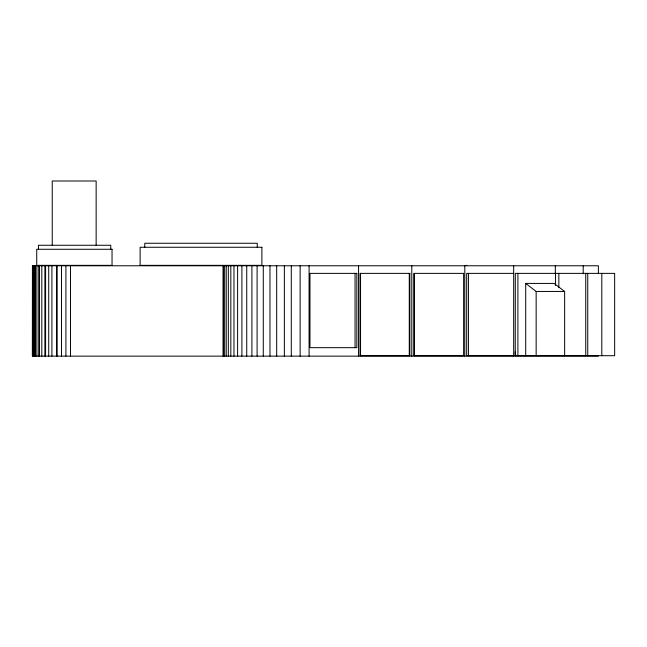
<?xml version="1.0" encoding="UTF-8"?>
<svg xmlns="http://www.w3.org/2000/svg" width="647" height="647" viewBox="0 0 647 647"><rect width="100%" height="100%" fill="white"/><g stroke="black" fill="none" stroke-linecap="round" stroke-linejoin="round"><path stroke-width="0.97" d="M466.269 265.343L466.754 265.343M32.35 265.771L598.378 265.771L598.37 273.802M513.645 273.374L466.681 273.374L466.681 355.704L513.645 355.704M525.704 355.704L525.704 283.418L554.083 283.418L564.637 291.449L564.637 355.704M525.704 283.418L536.153 291.449L564.637 291.449M515.255 351.693L515.255 355.704L515.311 273.374L614.65 273.374L614.65 355.704L515.166 355.704M598.378 356.133L32.35 356.133L32.431 265.771M601.807 273.374L601.807 355.704M587.751 273.374L587.751 355.704M585.745 273.374L585.745 355.704M583.206 265.771L583.206 273.802M558.846 273.374L558.846 287.43M555.458 273.374L555.555 285.424M555.328 265.771L555.328 273.802M536.153 291.449L536.153 355.704M517.899 273.374L517.899 355.704M513.678 265.771L513.678 356.133M468.444 273.374L468.444 355.704M464.805 265.771L464.805 356.133M414.331 273.374L414.331 355.704M411.791 265.771L411.791 356.133M409.276 273.374L409.276 355.704M360.533 273.374L360.533 355.704M358.559 265.771L358.559 356.133M355.049 273.374L355.049 347.674M309.088 265.771L309.088 356.133M300.135 265.771L300.135 356.133M291.287 265.771L291.287 356.133M284.356 265.771L284.356 356.133M276.681 265.771L276.681 356.133M269.977 265.771L269.977 356.133M263.272 265.771L263.272 356.133M257.231 247.267L257.231 243.248L144.774 243.248L144.774 247.267M257.094 265.771L257.094 356.133M251.909 265.771L251.909 356.133M246.733 265.771L246.733 356.133M241.897 265.771L241.897 356.133M237.603 265.771L237.603 356.133M233.971 265.771L233.971 356.133M230.825 265.771L230.825 356.133M228.334 265.771L228.334 356.133M226.248 265.771L226.248 356.133M224.638 265.771L224.638 356.133M223.514 265.771L223.514 356.133M223.037 265.771L223.037 356.133M110.75 249.273L110.75 245.262L38.456 245.262L38.456 249.273M96.144 245.262L96.144 180.998L52.237 180.998L52.237 245.262M70.491 265.771L70.491 356.133M65.913 265.771L65.913 356.133M61.497 265.771L61.497 356.133M57.082 265.771L57.082 356.133M56.604 265.771L56.604 356.133M51.914 265.771L51.914 356.133M48.711 265.771L48.711 356.133M45.597 265.771L45.597 356.133M44.902 265.771L44.902 356.133M41.812 265.771L41.812 356.133M39.418 265.771L39.418 356.133M38.788 265.771L38.788 356.133M36.895 265.771L36.895 356.133M35.156 265.771L35.156 356.133M34.889 265.771L34.889 356.133M33.636 265.771L33.636 356.133M32.754 265.771L32.754 356.133M261.889 247.267L140.116 247.267L140.116 265.343L261.889 265.343L261.889 247.267M112.044 249.273L36.733 249.273L36.733 265.343L112.044 265.343L112.044 249.273M356.829 273.374L309.962 273.374L309.962 347.674L356.829 347.674L356.829 273.374M409.834 273.374L360.055 273.374L360.055 355.704L409.834 355.704L409.834 273.374M463.632 273.374L413.854 273.374L413.854 355.704L463.632 355.704L463.632 273.374"/></g></svg>
